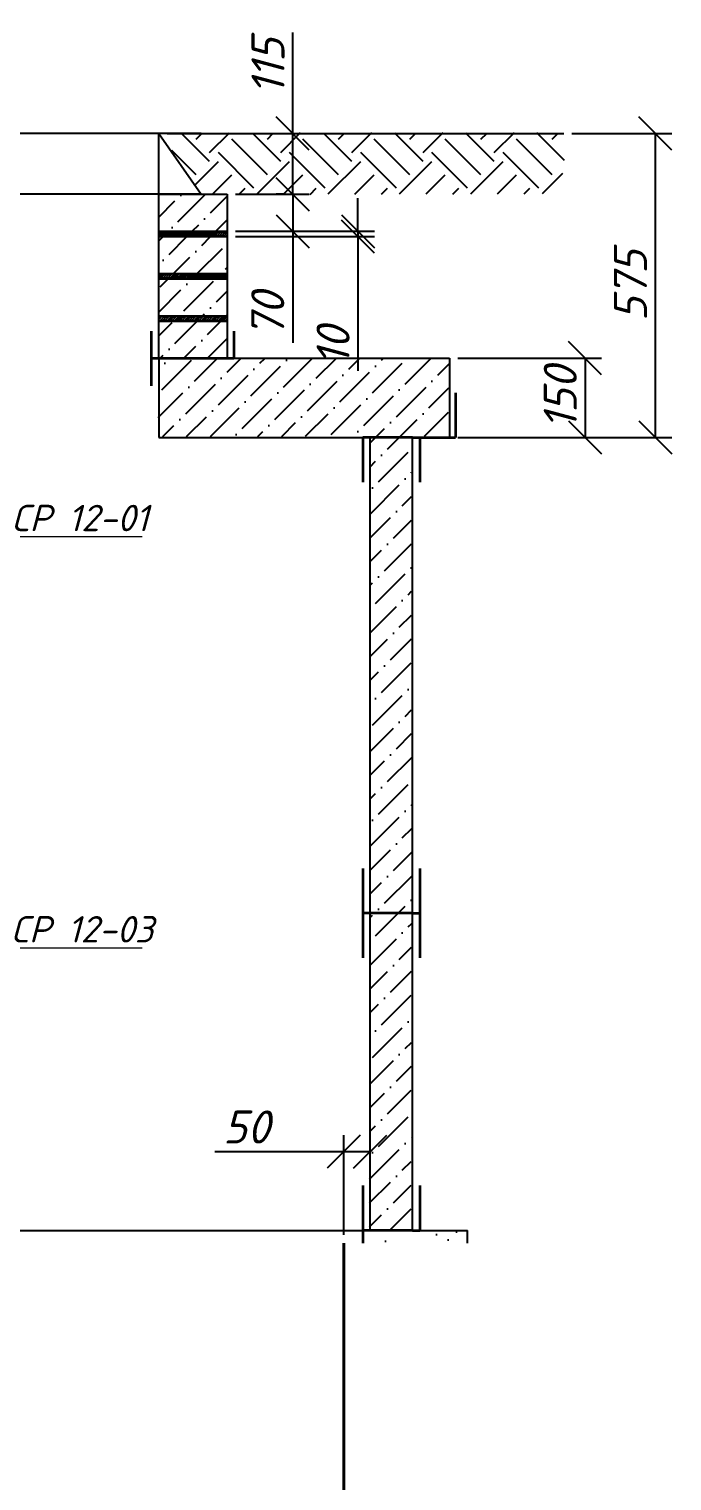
# Model space of a CAD drawing. Header units: millimetres. Extents: x 41756989 to 44740435, y 21258419 to 23626306.
# Drawn here: x 42590507 to 42614835, y 22031463 to 22086397 of the extents above; entities that cross this region are included whole.
import ezdxf
from ezdxf import colors
from ezdxf.entities.mleader import LeaderData, LeaderLine
from ezdxf.math import Vec2, Vec3

# ---------------------------------------------------------------- set-up
doc = ezdxf.new("R2010")
doc.units = ezdxf.units.MM
doc.layers.add('ВК_К1_текст', color=34, linetype='Continuous')
doc.styles.add('note', font='isocpeur.ttf', dxfattribs={"width": 0.9, "oblique": 15})
doc.styles.get("Standard").update_dxf_attribs({"font": 'isocpeui.ttf'})
doc.dimstyles.new('ISO-25', dxfattribs={"dimtxt": 2.5, "dimasz": 2.5, "dimexe": 1.25, "dimexo": 0.625, "dimtad": 1, "dimtxsty": 'Standard', "dimcen": 2.5, "dimadec": 0, "dimazin": 0, "dimtfac": 1, "dimtmove": 0, "dimatfit": 3, "dimfxl": 1, "dimarcsym": 0})
pattern_1 = [(45, (-809614603.9085054, -416697185.6529523), (336.7596045400934, 1234.785216647009), [1587.5, -317.5, 0, -317.5])]

# ---------------------------------------------------------------- blocks, each defined once
blk = doc.blocks.new('_Oblique')
at = {"color": 0, "linetype": 'ByBlock', "lineweight": -2}
blk.add_line((-0.5, -0.5), (0.5, 0.5), dxfattribs=at)
blk = doc.blocks.new('*D87')
at = {"color": 0, "lineweight": -2, "transparency": 16777216}
for p, q in [((42602415.75092819, 22040776.96019898), (42602415.75092819, 22044544.13090144)), ((42603415.75092819, 22041256.96019886), (42603415.75092819, 22044544.13090144)), ((42602415.75092819, 22043919.13090144), (42597541.69789791, 22043919.13090144)), ((42603415.75092819, 22043919.13090144), (42602415.75092819, 22043919.13090144))]:
    blk.add_line(p, q, dxfattribs=at)
at = {"layer": 'Defpoints', "color": 0, "transparency": 16777216}
for p in [(42603415.75092819, 22043919.13090144), (42603415.75092819, 22040944.46019886), (42602415.75092819, 22040464.46019898)]:
    blk.add_point(p, dxfattribs=at)
at = {"color": 0, "lineweight": -2, "transparency": 16777216, "xscale": 1250, "yscale": 1250, "zscale": 1250, "rotation": 180}
blk.add_blockref('_Oblique', (42602415.75092819, 22043919.13090144), dxfattribs=at)
at = {"color": 0, "lineweight": -2, "transparency": 16777216, "xscale": 1250, "yscale": 1250, "zscale": 1250}
blk.add_blockref('_Oblique', (42603415.75092819, 22043919.13090144), dxfattribs=at)
at = {"color": 0, "lineweight": 5, "transparency": 16777216, "insert": (42598728.72441307, 22044856.63090144), "char_height": 1250, "attachment_point": 5}
blk.add_mtext('50', dxfattribs=at)
blk = doc.blocks.new('*D90')
at = {"color": 0, "lineweight": -2, "transparency": 16777216}
for p, q in [((42598318.26617387, 22080144.46019886), (42601111.23768989, 22080144.46019886)), ((42600486.23768989, 22080144.46019886), (42600486.23768989, 22078744.46019886)), ((42598318.26617387, 22078744.46019886), (42601111.23768989, 22078744.46019886)), ((42600486.23768989, 22078744.46019886), (42600486.23768989, 22074521.92232007))]:
    blk.add_line(p, q, dxfattribs=at)
at = {"layer": 'Defpoints', "color": 0, "transparency": 16777216}
for p in [(42598005.76617387, 22080144.46019886), (42598005.76617387, 22078744.46019886), (42600486.23768989, 22078744.46019886)]:
    blk.add_point(p, dxfattribs=at)
at = {"color": 0, "lineweight": -2, "transparency": 16777216, "xscale": 1250, "yscale": 1250, "zscale": 1250}
for p, rotation in [((42600486.23768989, 22080144.46019886), 90), ((42600486.23768989, 22078744.46019886), 270)]:
    blk.add_blockref('_Oblique', p, dxfattribs=dict(at, rotation=rotation))
at = {"color": 0, "lineweight": 5, "transparency": 16777216, "insert": (42599540.68844746, 22075582.05489584), "char_height": 1250, "attachment_point": 5, "rotation": 90}
blk.add_mtext('70', dxfattribs=at)
blk = doc.blocks.new('*D91')
at = {"color": 0, "lineweight": -2, "transparency": 16777216}
for p, q in [((42602949.60991613, 22078744.46019886), (42602949.60991613, 22079994.46019886)), ((42598318.26617387, 22078744.46019886), (42603574.60991613, 22078744.46019886)), ((42598318.26617387, 22078544.46019886), (42603574.60991613, 22078544.46019886)), ((42602949.60991613, 22078744.46019886), (42602949.60991613, 22078544.46019886)), ((42602949.60991613, 22078544.46019886), (42602949.60991613, 22073462.54732007))]:
    blk.add_line(p, q, dxfattribs=at)
at = {"layer": 'Defpoints', "color": 0, "transparency": 16777216}
for p in [(42598005.76617387, 22078744.46019886), (42598005.76617387, 22078544.46019886), (42602949.60991613, 22078544.46019886)]:
    blk.add_point(p, dxfattribs=at)
at = {"color": 0, "lineweight": -2, "transparency": 16777216, "xscale": 1250, "yscale": 1250, "zscale": 1250}
for p, rotation in [((42602949.60991613, 22078744.46019886), 270), ((42602949.60991613, 22078544.46019886), 90)]:
    blk.add_blockref('_Oblique', p, dxfattribs=dict(at, rotation=rotation))
at = {"color": 0, "lineweight": 5, "transparency": 16777216, "insert": (42602012.10991612, 22074404.30868372), "char_height": 1250, "attachment_point": 5, "rotation": 90}
blk.add_mtext('10', dxfattribs=at)
blk = doc.blocks.new('*D89')
at = {"color": 0, "lineweight": -2, "transparency": 16777216}
for p, q in [((42606728.25092819, 22073944.4601988), (42612170.52410796, 22073944.4601988)), ((42611545.52410796, 22073944.4601988), (42611545.52410796, 22070944.4601988)), ((42606728.25092843, 22070944.4601988), (42612170.52410796, 22070944.4601988))]:
    blk.add_line(p, q, dxfattribs=at)
at = {"layer": 'Defpoints', "color": 0, "transparency": 16777216}
for p in [(42606415.75092819, 22073944.4601988), (42606415.75092843, 22070944.4601988), (42611545.52410796, 22070944.4601988)]:
    blk.add_point(p, dxfattribs=at)
at = {"color": 0, "lineweight": -2, "transparency": 16777216, "xscale": 1250, "yscale": 1250, "zscale": 1250}
for p, rotation in [((42611545.52410796, 22073944.4601988), 90), ((42611545.52410796, 22070944.4601988), 270)]:
    blk.add_blockref('_Oblique', p, dxfattribs=dict(at, rotation=rotation))
at = {"color": 0, "lineweight": 5, "transparency": 16777216, "insert": (42610608.02410796, 22072444.46019881), "char_height": 1250, "attachment_point": 5, "rotation": 90}
blk.add_mtext('150', dxfattribs=at)
blk = doc.blocks.new('_None')
blk = doc.blocks.new('*D100')
at = {"color": 0, "lineweight": -2, "transparency": 16777216}
for p, q in [((42611052.02806905, 22082444.46019904), (42614834.99286763, 22082444.46019904)), ((42614209.99286763, 22070944.4601988), (42614209.99286763, 22082444.46019904)), ((42611858.02410796, 22070944.4601988), (42614834.99286763, 22070944.4601988))]:
    blk.add_line(p, q, dxfattribs=at)
at = {"layer": 'Defpoints', "color": 0, "transparency": 16777216}
for p in [(42610739.52806905, 22082444.46019904), (42614209.99286763, 22082444.46019904), (42611545.52410796, 22070944.4601988)]:
    blk.add_point(p, dxfattribs=at)
at = {"color": 0, "lineweight": -2, "transparency": 16777216, "xscale": 1250, "yscale": 1250, "zscale": 1250}
for p, rotation in [((42614209.99286763, 22082444.46019904), 90), ((42614209.99286763, 22070944.4601988), 270)]:
    blk.add_blockref('_Oblique', p, dxfattribs=dict(at, rotation=rotation))
at = {"color": 0, "lineweight": 5, "transparency": 16777216, "insert": (42613264.4436252, 22076694.46019893), "char_height": 1250, "attachment_point": 5, "rotation": 90}
blk.add_mtext('575', dxfattribs=at)
blk = doc.blocks.new('*D101')
at = {"color": 0, "lineweight": -2, "transparency": 16777216}
for p, q in [((42600486.23768989, 22082444.46019898), (42600486.23768989, 22086260.74807777)), ((42595728.25092819, 22082444.46019898), (42601111.23768989, 22082444.46019898)), ((42600486.23768989, 22080144.46019886), (42600486.23768989, 22082444.46019898)), ((42600173.73768989, 22080144.46019886), (42599861.23768989, 22080144.46019886))]:
    blk.add_line(p, q, dxfattribs=at)
at = {"layer": 'Defpoints', "color": 0, "transparency": 16777216}
for p in [(42595415.75092819, 22082444.46019898), (42600486.23768989, 22080144.46019886), (42600486.23768989, 22080144.46019886)]:
    blk.add_point(p, dxfattribs=at)
at = {"color": 0, "lineweight": -2, "transparency": 16777216, "xscale": 1250, "yscale": 1250, "zscale": 1250}
for p, rotation in [((42600486.23768989, 22082444.46019898), 90), ((42600486.23768989, 22080144.46019886), 270)]:
    blk.add_blockref('_Oblique', p, dxfattribs=dict(at, rotation=rotation))
at = {"color": 0, "lineweight": 5, "transparency": 16777216, "insert": (42599548.73768988, 22084977.60413838), "char_height": 1250, "attachment_point": 5, "rotation": 90}
blk.add_mtext('115', dxfattribs=at)

msp = doc.modelspace()

# ---------------------------------------------------------------- hatches: boundary and pattern name
at = {"transparency": 33554534}
h = msp.add_hatch(dxfattribs=at)
h.set_pattern_fill('EARTH', color=256, scale=300, angle=45)
h.set_pattern_definition([(45, (-809614603.9085054, -416697185.6529523), (2.842170943040401e-13, 2694.076836320746), [1905, -1905]), (45, (-809615109.0479122, -416696680.5135455), (2.842170943040401e-13, 2694.076836320746), [1905, -1905]), (45, (-809615614.187319, -416696175.3741387), (2.842170943040401e-13, 2694.076836320746), [1905, -1905]), (135, (-809615614.187319, -416695838.6145341), (-2694.076836320746, 2.842170943040401e-13), [1905, -1905]), (135, (-809615109.0479122, -416695333.4751273), (-2694.076836320746, 2.842170943040401e-13), [1905, -1905]), (135, (-809614603.9085054, -416694828.3357205), (-2694.076836320746, 2.842170943040401e-13), [1905, -1905])])
h.paths.add_polyline_path([(42610739.52806905, 22080144.4601988), (42610739.52806905, 22082444.46019904), (42595415.75092819, 22082444.46019898), (42597015.75092819, 22080144.46019898)])
at = {"transparency": 33554539}
h = msp.add_hatch(dxfattribs=at)
h.set_pattern_fill('ANSI36', color=256, scale=200)
h.set_pattern_definition([(45, (5031.486268930137, 4289.741566158831), (336.7596045400934, 1234.785216647009), [1587.5, -317.5, 0, -317.5])])
h.paths.add_polyline_path([(42598005.76617387, 22073944.46019879), (42598005.76617387, 22075344.46019886), (42595415.75092819, 22075344.46019898), (42595415.75092819, 22073944.4601988)])
h.paths.add_polyline_path([(42598005.76617387, 22075544.46019886), (42598005.76617387, 22076944.46019886), (42595415.75092819, 22076944.46019904), (42595415.75092819, 22075544.46019886)])
h.paths.add_polyline_path([(42598005.76617387, 22077144.46019886), (42598005.76617387, 22078544.46019886), (42595415.75092819, 22078544.4601988), (42595415.75092819, 22077144.46019898)])
h.paths.add_polyline_path([(42595415.75092819, 22080144.46019886), (42595415.75092819, 22078744.46019886), (42598005.76617387, 22078744.46019886), (42598005.76617387, 22080144.46019886)])
h = msp.add_hatch()
h.set_pattern_fill('ANSI31', color=256, scale=20)
h.set_pattern_definition([(45, (-809614603.9085054, -416697185.6529523), (-44.90128060534576, 44.90128060534577), [])])
h.paths.add_polyline_path([(42598005.76617387, 22078744.46019886), (42595415.75092819, 22078744.46019886), (42595415.75092819, 22078544.4601988), (42598005.76617387, 22078544.46019886)])
h.paths.add_polyline_path([(42598005.76617387, 22077144.46019886), (42595415.75092819, 22077144.46019898), (42595415.75092819, 22076944.46019904), (42598005.76617387, 22076944.46019886)])
h.paths.add_polyline_path([(42598005.76617387, 22075544.46019886), (42595415.75092819, 22075544.46019886), (42595415.75092819, 22075344.46019898), (42598005.76617387, 22075344.46019886)])
h = msp.add_hatch(dxfattribs=at)
h.set_pattern_fill('ANSI36', color=256, scale=200)
h.set_pattern_definition(pattern_1)
h.paths.add_polyline_path([(42581433.39195135, 22070944.4601988), (42581433.39195135, 22073944.46019874), (42570415.75092819, 22073944.4601988), (42570415.75092819, 22070944.4601988)])
h.paths.add_polyline_path([(42595415.75092819, 22073944.4601988), (42595415.75092819, 22070944.4601988), (42606415.75092819, 22070944.4601988), (42606415.75092819, 22073944.4601988)])
h = msp.add_hatch(dxfattribs=at)
h.set_pattern_fill('ANSI36', color=256, scale=200)
h.set_pattern_definition(pattern_1)
h.paths.add_polyline_path([(42605015.75092807, 22052944.46019886), (42603415.75092819, 22052944.46019886), (42603415.75092819, 22040944.46019886), (42605015.75092807, 22040944.46019886)])
h.paths.add_polyline_path([(42605015.75092819, 22070944.46019886), (42603415.75092819, 22070944.46019886), (42603415.75092819, 22052944.46019886), (42605015.75092807, 22052944.46019886)])
h = msp.add_hatch()
h.set_pattern_fill('AR-CONC', color=256, scale=12)
h.set_pattern_definition([(49.99999999999999, (-809614603.9085054, -416697185.6529523), (2186.216027952048, -191.269026466837), [228.6, -2514.6]), (355, (-809614603.9085054, -416697185.6529523), (-422.9210570996321, 2292.682142868422), [182.88, -2011.68701004]), (100.4514447, (-809614421.7244214, -416697201.5919943), (1763.294965084239, 2101.413022946341), [194.2801056, -2137.0829352]), (46.18420000000002, (-809614603.9085054, -416696576.0529523), (3252.948490705558, -504.5079351927257), [342.8999999999995, -3771.899999999996]), (96.63555760999992, (-809614332.8297055, -416696618.0949523), (2848.849608618036, 2969.113495172658), [291.42027768, -3205.62729792]), (351.1841511700001, (-809614603.9085054, -416696576.0529523), (2848.849608779724, 2969.113495026391), [274.31960484, -3017.51678304]), (21, (-809614299.1085055, -416696728.4529523), (1819.37269522959, -1227.182378245051), [228.6, -2514.6]), (326.0000000000001, (-809614299.1085055, -416696728.4529523), (741.6243401717647, 2210.255593467831), [182.88, -2011.68]), (71.45144499999999, (-809614147.4941143, -416696830.7181512), (2560.997031344594, 983.0732266308628), [194.2801056, -2137.0792512]), (37.50000000000001, (-809614603.9085054, -416697185.6529523), (37.0632390071018, 1014.660466477837), [0, -1987.296, 0, -2042.16, 0, -2019.3]), (7.499999999999999, (-809614603.9085054, -416697185.6529523), (801.8359501236689, 1202.166897817434), [0, -1164.336, 0, -1941.576, 0, -769.62]), (327.5, (-809615283.6125054, -416697185.6529523), (1627.087142002457, -68.74492791208132), [0, -762, 0, -2377.44, 0, -3154.679999999999]), (317.5, (-809615588.4125054, -416697185.6529523), (1777.550176632217, 305.1178923999963), [0, -990.5999999999999, 0, -1578.864, 0, -2240.28])])
h.paths.add_polyline_path([(42605015.75092807, 22040944.46019886), (42605015.75092807, 22040464.46019898), (42607095.34802034, 22040464.46019898), (42607095.34802034, 22040944.46019886)])
h.paths.add_polyline_path([(42603415.75092819, 22040944.46019886), (42603415.75092819, 22040464.46019898), (42605015.75092807, 22040464.46019898), (42605015.75092807, 22040944.46019886)])

# ---------------------------------------------------------------- linework, layer by layer
for p, q in [((42597015.75092819, 22082444.46019898), (42579815.75092819, 22082444.46019898)), ((42595415.75092819, 22073944.4601988), (42595415.75092819, 22082444.46019898)), ((42595415.75092819, 22082444.46019898), (42597015.75092819, 22080144.46019898)), ((42597015.75092819, 22082444.46019898), (42610739.52806905, 22082444.46019904)), ((42597015.75092819, 22080144.46019898), (42579815.75092819, 22080144.46019898)), ((42595415.75092819, 22080144.46019886), (42598005.76617387, 22080144.46019886)), ((42598005.76617387, 22080144.46019886), (42598005.76617387, 22073944.4601988)), ((42595415.75092819, 22078744.46019886), (42598005.76617387, 22078744.46019886)), ((42595415.75092819, 22078544.4601988), (42598005.76617387, 22078544.46019886)), ((42595415.75092819, 22077144.46019898), (42598005.76617387, 22077144.46019886)), ((42595415.75092819, 22076944.46019904), (42598005.76617387, 22076944.46019886)), ((42595415.75092819, 22075544.46019886), (42598005.76617387, 22075544.46019886)), ((42598005.76617387, 22075344.46019886), (42595415.75092819, 22075344.46019886)), ((42595415.75092819, 22075344.46019898), (42598005.76617387, 22075344.46019886)), ((42595415.75092807, 22073944.4601988), (42606415.75092819, 22073944.4601988)), ((42595415.75092807, 22073944.4601988), (42605015.75092819, 22073944.46019874)), ((42595415.75092819, 22073944.4601988), (42595415.75092819, 22070944.4601988)), ((42606415.75092819, 22073944.4601988), (42606415.75092819, 22070944.4601988)), ((42595415.75092807, 22070944.46019874), (42606415.75092819, 22070944.4601988)), ((42603415.75092819, 22040944.46019886), (42603415.75092819, 22070944.46019886)), ((42605015.75092807, 22040944.46019886), (42605015.75092807, 22070944.4601988)), ((42569415.75092819, 22040944.46019886), (42607095.34802034, 22040944.46019886)), ((42607095.34802034, 22040464.46019898), (42607095.34802034, 22040944.46019886))]:
    msp.add_line(p, q)
at = {"lineweight": 35}
for p, q in [((42595138.31583646, 22072903.26207147), (42595138.31583646, 22074967.98181711)), ((42598255.91456488, 22074967.98181711), (42598255.91456488, 22073935.62194429)), ((42606649.52236822, 22072636.78845022), (42606649.52236822, 22070944.4601988)), ((42603132.08859149, 22070944.4601988), (42603132.08859149, 22069252.13194744)), ((42603415.75092819, 22070944.4601988), (42603132.08859149, 22070944.4601988)), ((42605015.75092807, 22070944.4601988), (42603415.75092819, 22070944.4601988)), ((42605015.75092819, 22070944.4601988), (42606649.52236822, 22070944.4601988)), ((42605299.41326502, 22070944.4601988), (42605299.41326502, 22069252.13194744)), ((42603132.08859149, 22054636.78845028), (42603132.08859149, 22051252.1319475)), ((42605299.41326502, 22054636.78845028), (42605299.41326502, 22051252.1319475)), ((42603415.75092819, 22052944.46019886), (42603132.08859149, 22052944.46019886)), ((42605015.75092807, 22052944.46019886), (42603415.75092819, 22052944.46019886)), ((42605015.75092819, 22052944.46019886), (42605299.41326502, 22052944.46019886)), ((42603132.08859149, 22042636.78845028), (42603132.08859137, 22040464.46019904)), ((42605299.41326502, 22042636.78845028), (42605299.41326502, 22040944.46019886)), ((42603415.75092819, 22040944.46019886), (42603132.08859149, 22040944.46019886)), ((42605015.75092807, 22040944.46019886), (42603415.75092819, 22040944.46019886)), ((42605015.75092819, 22040944.46019886), (42605299.41326502, 22040944.46019886))]:
    msp.add_line(p, q, dxfattribs=at)
at = {"lineweight": 40}
msp.add_line((42602415.75092819, 22040464.46019898), (42602415.75092819, 22021944.46019898), dxfattribs=at)
at = {"lineweight": 35}
msp.add_lwpolyline([(42598255.91456488, 22073935.62194429), (42595138.31583646, 22073935.62194429)], dxfattribs=at)

# ---------------------------------------------------------------- dimensions: what is measured, and where the dimension line sits
at = {"lineweight": 5}
for base, p1, p2, picture, middle in [((42600486.23768989, 22080144.46019886), (42595415.75092819, 22082444.46019898), (42600486.23768989, 22080144.46019886), '*D101', (42600486.23768988, 22084977.60413838)), ((42600486.23768989, 22078744.46019886), (42598005.76617387, 22080144.46019886), (42598005.76617387, 22078744.46019886), '*D90', (42600486.23768988, 22075582.05489584)), ((42602949.60991613, 22078544.46019886), (42598005.76617387, 22078744.46019886), (42598005.76617387, 22078544.46019886), '*D91', (42602949.60991612, 22074404.30868372))]:
    dim = msp.add_linear_dim(base=base, p1=p1, p2=p2, angle=90, dimstyle='ISO-25', override={"dimscale": 500.0000000000001, "dimlfac": 0.05, "dimblk1": 'Oblique', "dimblk2": 'Oblique', "dimsah": 1}, dxfattribs=at)
    dim.commit()
    dim.dimension.update_dxf_attribs({"geometry": picture, "text_midpoint": middle, "dimtype": 160})
for base, p1, p2, picture, middle in [((42614209.99286763, 22082444.46019904), (42611545.52410796, 22070944.4601988), (42610739.52806905, 22082444.46019904), '*D100', (42613264.4436252, 22076694.46019893)), ((42611545.52410796, 22070944.4601988), (42606415.75092819, 22073944.4601988), (42606415.75092843, 22070944.4601988), '*D89', (42610608.02410796, 22072444.46019881))]:
    dim = msp.add_linear_dim(base=base, p1=p1, p2=p2, angle=90, dimstyle='ISO-25', override={"dimscale": 500.0000000000001, "dimlfac": 0.05, "dimblk1": 'Oblique', "dimblk2": 'Oblique', "dimsah": 1}, dxfattribs=at)
    dim.commit()
    dim.dimension.update_dxf_attribs({"geometry": picture, "text_midpoint": middle})
dim = msp.add_linear_dim(base=(42603415.75092819, 22043919.13090144), p1=(42602415.75092819, 22040464.46019898), p2=(42603415.75092819, 22040944.46019886), dimstyle='ISO-25', override={"dimscale": 500.0000000000001, "dimlfac": 0.05, "dimblk1": 'Oblique', "dimblk2": 'Oblique', "dimsah": 1}, dxfattribs=at)
dim.commit()
dim.dimension.update_dxf_attribs({"geometry": '*D87', "text_midpoint": (42598728.72441307, 22043919.13090144), "dimtype": 160})

# ---------------------------------------------------------------- leaders
at = {"layer": 'ВК_К1_текст', "color": 0, "linetype": 'Continuous', "lineweight": 5}
ml = msp.add_multileader_mtext('Standard', dxfattribs=at)
ml.set_content('{\\fISOCPEUR|b0|i1|c204|p34;\\Q0;\\W1;СР 12-01}', style='note')
ml.set_leader_properties(lineweight=15)
ml.set_arrow_properties(name='NONE')
ml.build(insert=Vec2(0, 0))
ml.multileader.update_dxf_attribs({"text_left_attachment_type": 6, "text_right_attachment_type": 6, "dogleg_length": 0.1, "arrow_head_size": 1000, "scale": 20})
ctx = ml.context
ctx.base_point, ctx.scale, ctx.char_height, ctx.arrow_head_size, ctx.landing_gap_size, ctx.plane_origin = Vec3(42588955.88746861, 22067196.7572814), 20, 1000, 1000, 800, Vec3(42560235.29568389, 21494909.15251432)
ctx.left_attachment, ctx.right_attachment, ctx.text_align_type = 6, 6, 1
notes = []
notes.append((ctx, [(0, (1, 1, 0), (42588915.88746861, 22067196.7572814), (1, 0), 40, [(0, [(42583415.75092819, 22065447.11030404)], 0, [])])]))
ctx.mtext.insert, ctx.mtext.alignment, ctx.mtext.flow_direction = Vec3(42592439.59958985, 22068396.7572814), 2, 5
ml = msp.add_multileader_mtext('Standard', dxfattribs=at)
ml.set_content('{\\fISOCPEUR|b0|i1|c204|p34;\\Q0;\\W1;СР 12-03}', style='note')
ml.set_leader_properties(lineweight=15)
ml.set_arrow_properties(name='NONE')
ml.build(insert=Vec2(0, 0))
ml.multileader.update_dxf_attribs({"text_left_attachment_type": 6, "text_right_attachment_type": 6, "dogleg_length": 0.1, "arrow_head_size": 1000, "scale": 20})
ctx = ml.context
ctx.base_point, ctx.scale, ctx.char_height, ctx.arrow_head_size, ctx.landing_gap_size, ctx.plane_origin = Vec3(42588955.88746861, 22051636.66736082), 20, 1000, 1000, 800, Vec3(42560235.29568389, 21479349.06259374)
ctx.left_attachment, ctx.right_attachment, ctx.text_align_type = 6, 6, 1
notes.append((ctx, [(0, (1, 1, 0), (42588915.88746861, 22051636.66736082), (1, 0), 40, [(0, [(42583415.75092819, 22049887.0203834)], 0, [])])]))
ctx.mtext.insert, ctx.mtext.alignment, ctx.mtext.flow_direction = Vec3(42592520.28140798, 22052836.66736082), 2, 5
for ctx, leaders in notes:
    for number, flags, end, landing, length, lines in leaders:
        leader = LeaderData()
        leader.index, (leader.has_last_leader_line, leader.has_dogleg_vector, leader.attachment_direction) = number, flags
        leader.last_leader_point, leader.dogleg_vector, leader.dogleg_length = Vec3(end), Vec3(landing), length
        for number, points, colour, breaks in lines:
            line = LeaderLine()
            line.index, line.vertices, line.color, line.breaks = number, Vec3.list(points), colors.encode_raw_color(colour), breaks
            leader.lines.append(line)
        ctx.leaders.append(leader)

doc.saveas('drawing.dxf')
